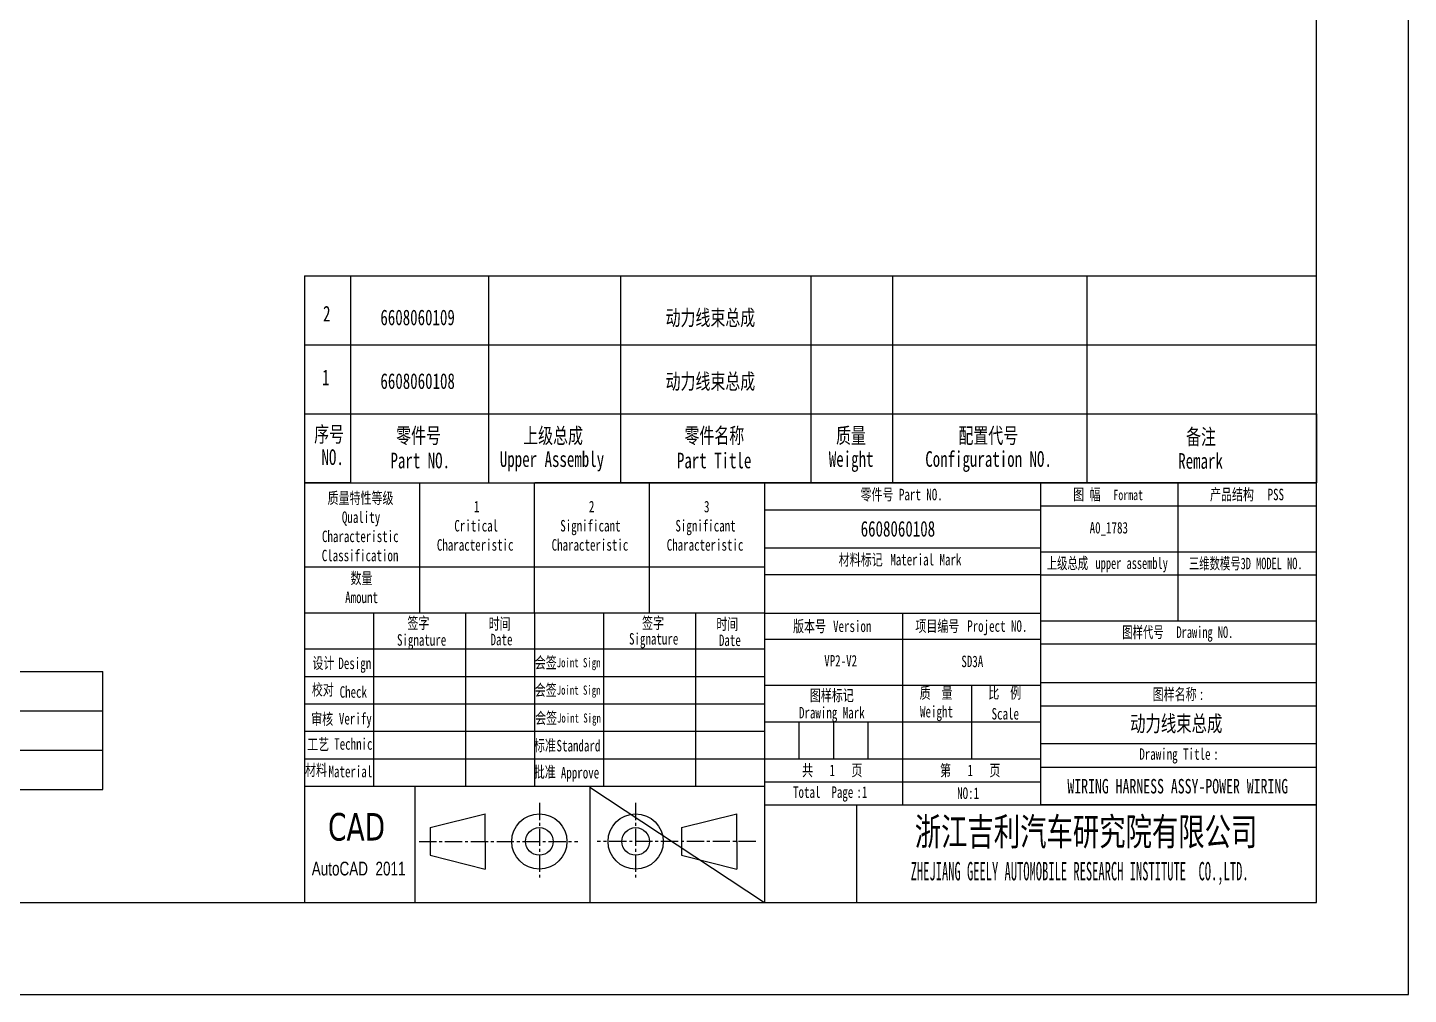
# Model space of a CAD drawing. Header units: inches. Extents: x 47316 to 59086, y 3141 to 11743.
# Drawn here: x 51730.7 to 52030.9, y 10740.2 to 10950.5 of the extents above; entities that cross this region are included whole.
import ezdxf

# ---------------------------------------------------------------- set-up
doc = ezdxf.new("R2010")
doc.units = ezdxf.units.IN
doc.header["$MEASUREMENT"] = 0
doc.linetypes.add('CENTER2', pattern=[1.125, 0.75, -0.125, 0.125, -0.125])
doc.styles.add('MtX_@FangSong_GB2312', font='')
doc.styles.add('MtX_Arial', font='')
doc.styles.add('MtX_FangSong_GB2312', font='')
doc.styles.add('MtX_KaiTi_GB2312', font='')
doc.styles.add('MtX_SimSun', font='')
doc.styles.add('MtX_SimSun_1', font='')
doc.styles.add('MtX_Verdana', font='')
doc.styles.get("Standard").update_dxf_attribs({"font": ''})
doc.styles.get('MtX_@FangSong_GB2312').set_extended_font_data('@FangSong_GB2312')
doc.styles.get('MtX_Arial').set_extended_font_data('Arial')
doc.styles.get('MtX_FangSong_GB2312').set_extended_font_data('FangSong_GB2312')
doc.styles.get('MtX_KaiTi_GB2312').set_extended_font_data('KaiTi_GB2312')
doc.styles.get('MtX_SimSun').set_extended_font_data('SimSun')
doc.styles.get('MtX_SimSun_1').set_extended_font_data('SimSun')
doc.styles.get('MtX_Verdana').set_extended_font_data('Verdana')
doc.styles.get('Standard').set_extended_font_data('SimSun')

msp = doc.modelspace()

# ---------------------------------------------------------------- linework, layer by layer
at = {"color": 0, "lineweight": -3}
for p, q in [((52030.93, 10740.24), (52030.93, 11581.24)), ((52010.93, 10760.24), (52010.93, 11561.24)), ((51790.93, 10896.49), (52010.99, 10896.49)), ((51790.93, 10896.49), (51790.93, 10851.49)), ((51800.93, 10896.49), (51800.93, 10851.49)), ((51830.93, 10896.49), (51830.93, 10851.49)), ((51859.64, 10896.49), (51859.64, 10851.49)), ((51901.05, 10896.49), (51901.05, 10851.49)), ((51918.77, 10896.49), (51918.77, 10851.49)), ((51960.99, 10896.49), (51960.99, 10851.49)), ((51790.93, 10881.49), (52010.99, 10881.49)), ((51790.93, 10866.49), (52010.99, 10866.49)), ((52010.93, 10851.49), (52010.93, 10866.49)), ((52010.99, 10851.49), (52010.99, 10866.49)), ((51790.93, 10851.49), (51950.87, 10851.49)), ((51800.93, 10851.49), (51790.93, 10851.49)), ((51790.93, 10851.49), (51790.93, 10760.24)), ((51790.93, 10851.49), (51790.93, 10825.01)), ((51790.93, 10851.49), (51800.93, 10851.49)), ((51790.93, 10851.49), (52010.99, 10851.49)), ((51790.99, 10851.49), (51950.93, 10851.49)), ((51800.99, 10851.49), (51790.99, 10851.49)), ((51790.99, 10851.49), (51800.99, 10851.49)), ((51800.93, 10851.49), (51810.93, 10851.49)), ((51800.99, 10851.49), (51810.99, 10851.49)), ((51815.96, 10851.49), (51815.96, 10823.16)), ((51840.86, 10851.49), (51840.86, 10823.16)), ((52010.99, 10851.49), (51840.99, 10851.49)), ((51846.93, 10851.49), (51861.93, 10851.49)), ((51846.99, 10851.49), (51861.99, 10851.49)), ((51865.9, 10851.49), (51865.9, 10823.16)), ((51890.93, 10851.49), (51890.93, 10760.24)), ((51890.93, 10851.49), (51890.93, 10846.49)), ((51890.93, 10851.49), (51950.93, 10851.49)), ((51890.99, 10851.49), (51950.99, 10851.49)), ((51950.87, 10851.49), (52010.93, 10851.49)), ((51950.93, 10851.49), (51950.93, 10781.49)), ((51950.93, 10851.49), (52010.99, 10851.49)), ((51980.9, 10821.49), (51980.9, 10851.49)), ((51950.87, 10846.49), (52010.93, 10846.49)), ((51890.93, 10845.65), (51950.93, 10845.65)), ((51890.93, 10837.33), (51950.87, 10837.33)), ((51950.87, 10836.49), (52010.93, 10836.49)), ((51890.93, 10833.16), (51790.93, 10833.16)), ((51790.93, 10831.49), (51790.93, 10826.49)), ((51950.87, 10831.49), (51890.93, 10831.49)), ((51950.87, 10831.49), (52010.93, 10831.49)), ((51790.93, 10825.01), (51790.93, 10823.08)), ((51890.93, 10823.16), (51790.93, 10823.16)), ((51805.93, 10823.16), (51805.93, 10785.53)), ((51825.93, 10823.16), (51825.93, 10785.53)), ((51840.93, 10823.16), (51840.93, 10785.53)), ((51875.93, 10823.16), (51855.93, 10823.16)), ((51855.93, 10823.16), (51855.93, 10785.53)), ((51875.93, 10823.16), (51875.93, 10785.53)), ((51890.93, 10823.16), (51950.93, 10823.16)), ((51920.93, 10823.16), (51920.93, 10781.49)), ((51950.87, 10821.49), (52010.93, 10821.49)), ((51890.93, 10817.49), (51950.93, 10817.49)), ((51950.87, 10816.49), (52010.93, 10816.49)), ((51790.93, 10815.38), (51890.93, 10815.38)), ((51790.93, 10809.41), (51890.93, 10809.41)), ((51890.93, 10807.49), (51950.93, 10807.49)), ((51935.93, 10807.49), (51935.93, 10791.49)), ((51950.87, 10808.05), (52010.93, 10808.05)), ((51790.93, 10803.44), (51855.93, 10803.44)), ((51855.93, 10803.44), (51890.93, 10803.44)), ((51950.87, 10802.97), (52010.93, 10802.97)), ((51890.93, 10799.49), (51920.93, 10799.49)), ((51898.43, 10799.49), (51898.43, 10791.49)), ((51905.93, 10799.49), (51905.93, 10791.49)), ((51913.43, 10799.49), (51913.43, 10791.49)), ((51920.93, 10799.49), (51950.93, 10799.49)), ((51790.93, 10797.47), (51890.93, 10797.47)), ((51950.87, 10794.77), (52010.93, 10794.77)), ((51790.93, 10791.5), (51890.93, 10791.5)), ((51890.93, 10791.49), (51950.93, 10791.49)), ((51950.87, 10789.69), (52010.93, 10789.69)), ((51890.93, 10786.49), (51950.93, 10786.49)), ((51790.93, 10785.53), (51890.93, 10785.53)), ((51814.93, 10785.33), (51814.93, 10760.24)), ((51852.95, 10785.33), (51852.95, 10760.24)), ((51852.95, 10785.33), (51890.93, 10760.24)), ((51890.93, 10781.49), (51950.93, 10781.49)), ((51910.93, 10781.49), (51910.93, 10760.24)), ((51950.93, 10781.49), (52010.93, 10781.49)), ((52010.93, 10781.49), (51950.93, 10781.49)), ((51818.23, 10776.51), (51830.23, 10779.51)), ((51830.23, 10773.51), (51830.23, 10779.51)), ((51872.91, 10776.5), (51884.91, 10779.5)), ((51884.91, 10773.32), (51884.91, 10779.5)), ((51818.23, 10776.51), (51818.23, 10770.51)), ((51872.91, 10776.5), (51872.91, 10770.5)), ((51830.23, 10773.51), (51830.23, 10767.51)), ((51841.99, 10773.5), (51841.99, 10773.5)), ((51862.93, 10773.5), (51862.93, 10773.5)), ((51884.91, 10773.5), (51884.91, 10767.5)), ((51818.23, 10770.51), (51830.23, 10767.51)), ((51872.91, 10770.5), (51884.91, 10767.5)), ((50267.93, 10760.24), (52010.93, 10760.24)), ((51791.35, 10760.24), (52010.93, 10760.24)), ((50247.93, 10740.24), (52030.93, 10740.24))]:
    msp.add_line(p, q, dxfattribs=at)
at = {"color": 1, "lineweight": -3}
for p, q in [((51263.07, 10810.47), (51747.06, 10810.47)), ((51747.06, 10784.79), (51747.06, 10810.47)), ((51263.07, 10801.91), (51747.06, 10801.91)), ((51263.07, 10793.35), (51747.06, 10793.35)), ((51263.07, 10784.79), (51747.06, 10784.79))]:
    msp.add_line(p, q, dxfattribs=at)
at = {"color": 0, "linetype": 'CENTER2', "lineweight": -3, "ltscale": 5}
for p, q in [((51841.99, 10781.9), (51841.99, 10765.11)), ((51862.93, 10781.9), (51862.93, 10765.11)), ((51815.85, 10773.5), (51850.39, 10773.5)), ((51889.06, 10773.5), (51854.53, 10773.5))]:
    msp.add_line(p, q, dxfattribs=at)
at = {"color": 0, "lineweight": -3}
for centre, radius in [((51841.99, 10773.5), 6), ((51862.93, 10773.5), 6), ((51841.99, 10773.5), 3), ((51862.93, 10773.5), 3)]:
    msp.add_circle(centre, radius, dxfattribs=at)

# ---------------------------------------------------------------- texts
for s, height, style, width, p in [('2', 3.4, 'MtX_SimSun', 0.7, (51794.97, 10886.58)), ('6608060109', 3.4, 'MtX_SimSun', 0.7, (51807.43, 10885.77)), ('动力线束总成', 3.4, 'MtX_SimSun', 0.7, (51869.44, 10885.71)), ('1', 3.4, 'MtX_SimSun', 0.7, (51794.76, 10872.73)), ('6608060108', 3.4, 'MtX_SimSun', 0.7, (51807.44, 10871.92)), ('动力线束总成', 3.4, 'MtX_SimSun', 0.7, (51869.44, 10871.86)), ('序号', 3.4, 'MtX_SimSun', 0.7, (51793.04, 10860.36)), ('零件名称', 3.4, 'MtX_SimSun', 0.7, (51873.55, 10860.07)), ('零件号', 3.4, 'MtX_SimSun', 0.7, (51810.86, 10860.07)), ('上级总成', 3.4, 'MtX_SimSun', 0.7, (51838.48, 10860.06)), ('质量', 3.4, 'MtX_SimSun', 0.7, (51906.5, 10860.08)), ('配置代号', 3.4, 'MtX_SimSun', 0.7, (51933.11, 10860.07)), ('备注', 3.4, 'MtX_SimSun', 0.7, (51982.59, 10859.81)), ('NO.', 3.4, 'MtX_SimSun', 0.7, (51794.63, 10855.38)), ('Part NO.', 3.4, 'MtX_SimSun', 0.7, (51809.62, 10854.65)), ('Upper Assembly', 3.4, 'MtX_SimSun', 0.7, (51833.41, 10854.95)), ('Part Title', 3.4, 'MtX_SimSun', 0.7, (51871.9, 10854.65)), ('Weight', 3.4, 'MtX_SimSun', 0.7, (51904.92, 10854.97)), ('Configuration NO.', 3.4, 'MtX_SimSun', 0.7, (51925.9, 10854.97)), ('Remark', 3.4, 'MtX_SimSun', 0.7, (51980.89, 10854.55)), ('质量特性等级', 2.5, 'MtX_SimSun', 0.7, (51795.96, 10846.94)), ('零件号 Part NO.', 2.5, 'MtX_SimSun', 0.7, (51911.82, 10847.7)), ('图 幅', 2.5, 'MtX_SimSun', 0.7, (51958.04, 10847.73)), ('Format', 2.25, 'MtX_SimSun', 0.7, (51966.8, 10847.73)), ('产品结构', 2.5, 'MtX_SimSun', 0.7, (51987.8, 10847.71)), ('PSS', 2.5, 'MtX_SimSun', 0.7, (52000.32, 10847.71)), ('1', 2.5, 'MtX_SimSun', 0.7, (51827.79, 10845.08)), ('2', 2.5, 'MtX_SimSun', 0.7, (51852.77, 10845.08)), ('3', 2.5, 'MtX_SimSun', 0.7, (51877.79, 10845.08)), ('Quality', 2.5, 'MtX_SimSun', 0.7, (51799.07, 10842.77)), ('Critical', 2.5, 'MtX_SimSun', 0.7, (51823.51, 10840.91)), ('Significant', 2.5, 'MtX_SimSun', 0.7, (51846.54, 10840.91)), ('Significant', 2.5, 'MtX_SimSun', 0.7, (51871.57, 10840.91)), ('6608060108', 3.4, 'MtX_SimSun', 0.7, (51911.85, 10839.8)), ('A0_1783', 2.5, 'MtX_SimSun', 0.7, (51961.63, 10840.48)), ('Characteristic', 2.5, 'MtX_SimSun', 0.7, (51794.73, 10838.6)), ('Classification', 2.5, 'MtX_SimSun', 0.7, (51794.69, 10834.44)), ('Characteristic', 2.5, 'MtX_SimSun', 0.7, (51819.71, 10836.74)), ('Characteristic', 2.5, 'MtX_SimSun', 0.7, (51844.66, 10836.74)), ('Characteristic', 2.5, 'MtX_SimSun', 0.7, (51869.69, 10836.74)), ('材料标记', 2.5, 'MtX_SimSun', 0.7, (51907.09, 10833.54)), (' Material Mark', 2.5, 'MtX_SimSun', 0.7, (51917.1, 10833.54)), ('数量', 2.5, 'MtX_SimSun', 0.7, (51800.93, 10829.51)), ('Amount', 2.5, 'MtX_SimSun', 0.7, (51799.77, 10825.34)), ('签字', 2.5, 'MtX_FangSong_GB2312', 0.7, (51813.31, 10819.76)), ('时间', 2.5, 'MtX_FangSong_GB2312', 0.7, (51830.97, 10819.59)), ('签字', 2.5, 'MtX_FangSong_GB2312', 0.7, (51864.33, 10819.76)), ('时间', 2.5, 'MtX_FangSong_GB2312', 0.7, (51880.47, 10819.53)), ('项目编号 ', 2.5, 'MtX_SimSun', 0.7, (51923.74, 10819.09)), ('Signature', 2.5, 'MtX_SimSun', 0.7, (51861.49, 10816.32)), ('版本号', 2.5, 'MtX_SimSun', 0.7, (51897.15, 10819.05)), (' Version', 2.5, 'MtX_SimSun', 0.7, (51904.66, 10819.05)), ('Project NO.', 2.5, 'MtX_SimSun', 0.7, (51935.01, 10819.09)), ('Signature', 2.5, 'MtX_SimSun', 0.7, (51811.04, 10816.07)), ('Date', 2.5, 'MtX_SimSun', 0.7, (51831.38, 10816.16)), ('Date', 2.5, 'MtX_SimSun', 0.7, (51881.03, 10816)), ('设计', 2.5, 'MtX_FangSong_GB2312', 0.7, (51792.65, 10811.05)), ('Design', 2.5, 'MtX_SimSun', 0.7, (51798.3, 10810.99)), ('会签', 2.5, 'MtX_SimSun', 0.7, (51841, 10811.15)), ('Joint Sign', 2, 'MtX_SimSun', 0.7, (51845.77, 10811.38)), ('VP2-V2', 2.5, 'MtX_SimSun', 0.7, (51903.93, 10811.55)), ('SD3A', 2.5, 'MtX_SimSun', 0.7, (51933.74, 10811.41)), ('校对', 2.5, 'MtX_FangSong_GB2312', 0.7, (51792.54, 10805.27)), ('Check', 2.5, 'MtX_SimSun', 0.7, (51798.57, 10804.76)), ('会签', 2.5, 'MtX_SimSun', 0.7, (51841, 10805.19)), ('Joint Sign', 2, 'MtX_SimSun', 0.7, (51845.77, 10805.41)), ('质  量', 2.5, 'MtX_SimSun', 0.7, (51924.67, 10804.56)), ('比  例', 2.5, 'MtX_SimSun', 0.7, (51939.59, 10804.58)), ('图样名称', 2.5, 'MtX_SimSun', 0.7, (51975.35, 10804.27)), ('图样标记', 2.5, 'MtX_SimSun', 0.7, (51900.81, 10804.03)), (':', 2.5, 'MtX_SimSun_1', 0.7, (51985.36, 10804.27)), ('审核', 2.5, 'MtX_FangSong_GB2312', 0.7, (51792.39, 10798.87)), ('Verify', 2.5, 'MtX_SimSun', 0.7, (51798.41, 10798.94)), ('会签', 2.5, 'MtX_SimSun', 0.7, (51841.08, 10799.1)), ('Joint Sign', 2, 'MtX_SimSun', 0.7, (51845.84, 10799.33)), ('Drawing Mark', 2.5, 'MtX_SimSun', 0.7, (51898.44, 10800.26)), ('Weight', 2.5, 'MtX_SimSun', 0.7, (51924.76, 10800.48)), ('Scale', 2.5, 'MtX_SimSun', 0.7, (51940.32, 10800.02)), ('工艺', 2.5, 'MtX_SimSun', 0.7, (51791.53, 10793.37)), ('Technic', 2.5, 'MtX_SimSun', 0.7, (51797.39, 10793.45)), ('标准', 2.5, 'MtX_SimSun', 0.7, (51840.82, 10793.15)), ('Standard', 2.5, 'MtX_SimSun', 0.7, (51845.73, 10793.08)), ('Drawing Title', 2.5, 'MtX_SimSun', 0.7, (51972.43, 10791.26)), (':', 2.5, 'MtX_Verdana', 0.7, (51988.7, 10791.26)), ('材料', 2.5, 'MtX_SimSun', 0.7, (51791.05, 10787.79)), ('Material', 2.5, 'MtX_SimSun', 0.7, (51796.16, 10787.46)), ('批准', 2.5, 'MtX_FangSong_GB2312', 0.7, (51840.77, 10787.36)), ('Approve', 2.5, 'MtX_SimSun', 0.7, (51846.67, 10787.2)), ('共\u3000 1 \u3000页', 2.5, 'MtX_SimSun', 0.7, (51899.11, 10787.73)), ('第\u3000 1 \u3000页', 2.5, 'MtX_SimSun', 0.7, (51929.11, 10787.71)), ('Total  Page', 2.5, 'MtX_SimSun', 0.7, (51897.15, 10782.98)), (':1', 2.5, 'MtX_@FangSong_GB2312', 0.7, (51910.92, 10782.98)), ('NO:1', 2.5, 'MtX_SimSun', 0.7, (51932.83, 10782.74)), ('CAD', 6, 'MtX_Verdana', 0.7, (51796.05, 10773.69)), ('浙江吉利汽车研究院有限公司', 6, 'MtX_KaiTi_GB2312', 0.7, (51923.61, 10772.63)), ('AutoCAD  2011', 3, 'MtX_Arial', 0.7, (51792.51, 10766.1)), ('ZHEJIANG GEELY AUTOMOBILE RESEARCH INSTITUTE  CO.,LTD.', 4, 'MtX_SimSun', 0.5, (51922.72, 10765.04))]:
    msp.add_text(s, height=height, dxfattribs=dict(at, style=style, width=width)).set_placement(p)
at = {"color": 7, "lineweight": -3, "style": 'MtX_SimSun', "width": 0.66}
for s, p in [('上级总成', (51952.3, 10832.76)), ('upper assembly', (51962.92, 10832.76)), ('三维数模号3D MODEL NO.', (51983.2, 10832.7)), ('图样代号', (51968.72, 10817.76)), ('Drawing NO.', (51980.52, 10817.76))]:
    msp.add_text(s, height=2.5, dxfattribs=at).set_placement(p)
at = {"color": 0, "lineweight": -3, "width": 0.7}
for s, height, p in [('动力线束总成', 3.5, (51970.43, 10797.39)), ('WIRING HARNESS ASSY-POWER WIRING', 3.15, (51956.79, 10783.94))]:
    msp.add_text(s, height=height, dxfattribs=at).set_placement(p)

doc.saveas('drawing.dxf')
